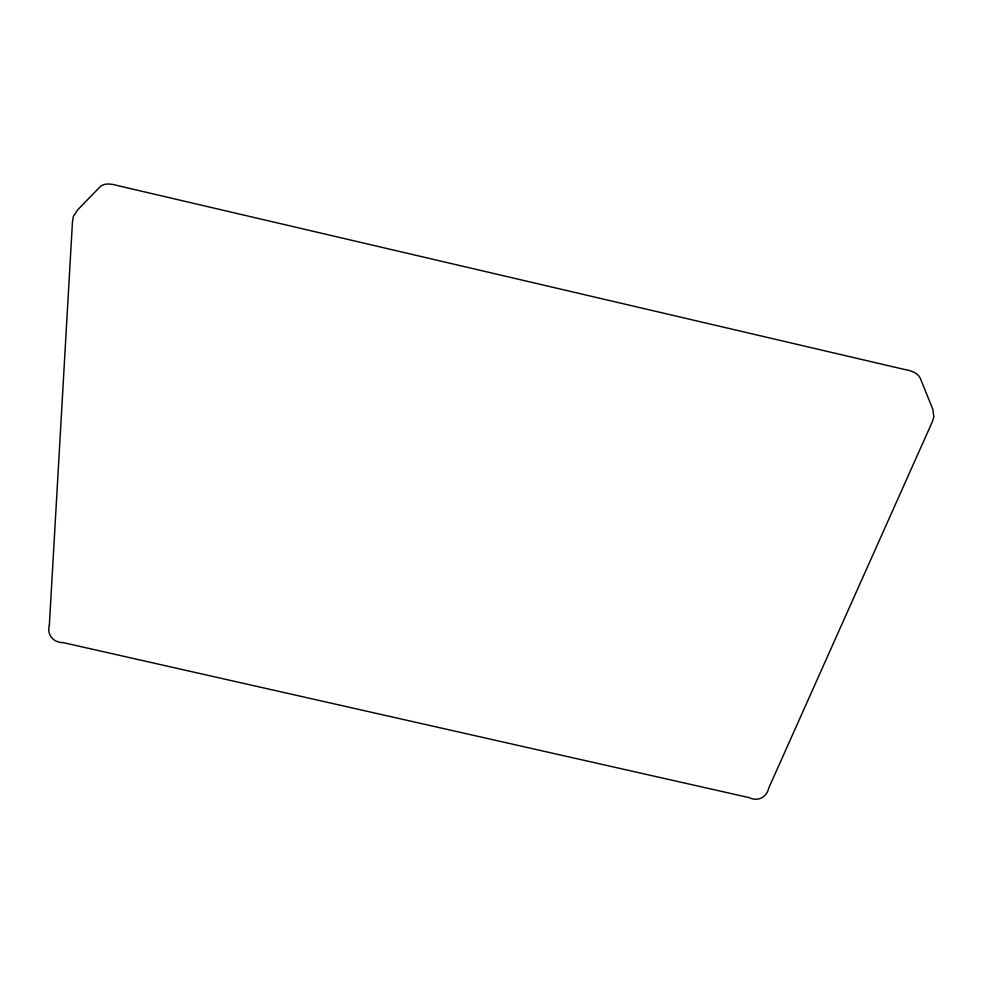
<?xml version="1.0" encoding="UTF-8"?>
<svg xmlns="http://www.w3.org/2000/svg" width="983" height="983" viewBox="0 0 983 983"><rect width="100%" height="100%" fill="white"/><g stroke="black" fill="none" stroke-linecap="round" stroke-linejoin="round"><path stroke-width="1.47" d="M49.334 625.397C46.705 634.92 53.5 642.747 63.207 642.624L748.972 797.594C757.66 801.87 766.703 797.532 768.718 788.133L932.228 421.99L933.85 416.939L932.842 409.333L921.046 380.163C918.958 372.926 911.057 370.616 904.434 369.448L118.488 185.799C112.074 184.067 103.559 182.027 98.792 188.122L77.583 209.957L73.356 216.444L72.472 221.74L49.334 625.397"/></g></svg>
